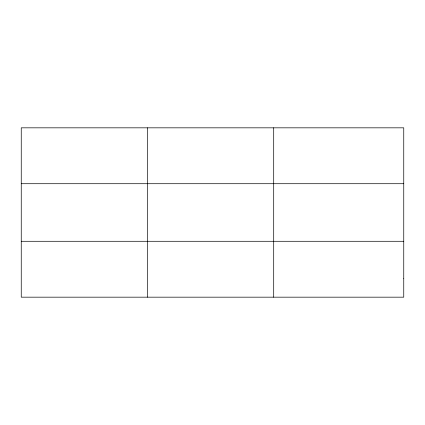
<?xml version="1.0" encoding="UTF-8"?>
<svg xmlns="http://www.w3.org/2000/svg" width="425" height="425" viewBox="0 0 425 425"><rect width="100%" height="100%" fill="white"/><g stroke="black" fill="none" stroke-linecap="round" stroke-linejoin="round"><path stroke-width="0.64" d="M147.475 127.829L147.475 297.171M273.7 127.829L273.7 297.171M21.25 183.712L403.75 183.712M21.25 241.288L403.75 241.288M403.75 278.545L403.75 297.171L21.25 297.171L21.25 127.829L403.75 127.829L403.75 278.545"/></g></svg>
